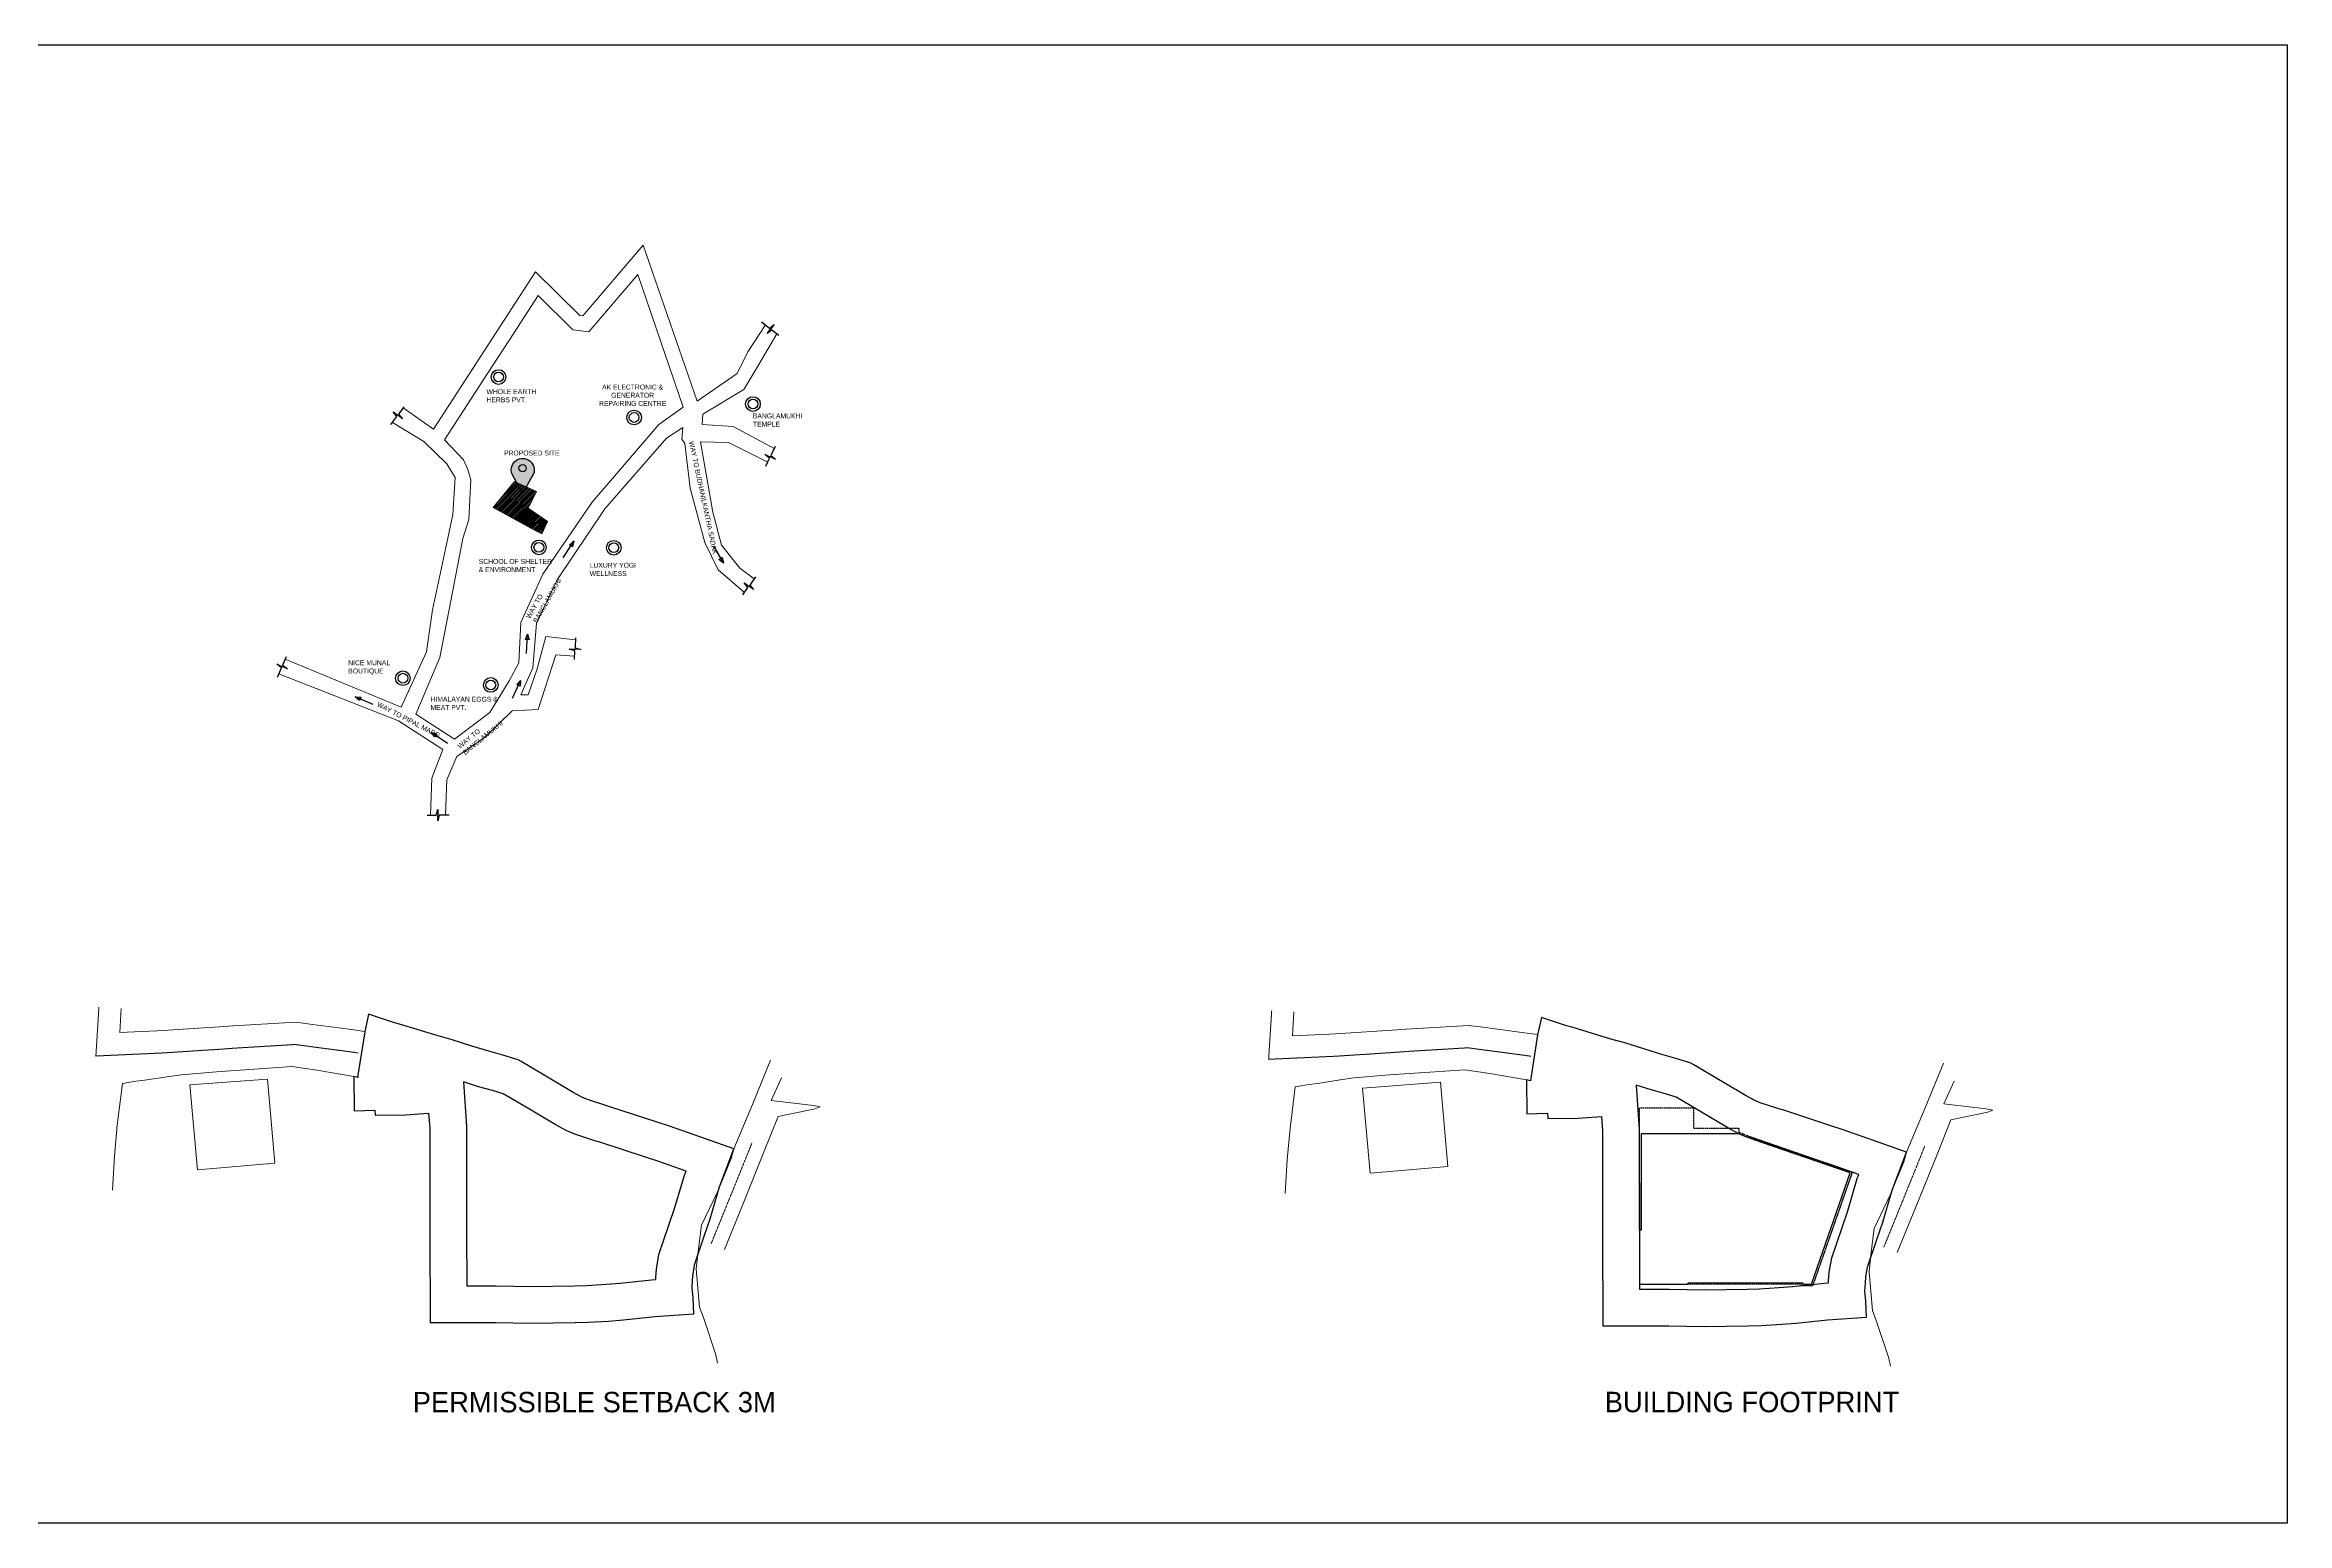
# Model space of a CAD drawing. Header units: millimetres. Extents: x 173236 to 801264, y -94969 to 615039.
# Drawn here: x 355268 to 537678, y 199885 to 320185 of the extents above; entities that cross this region are included whole.
import ezdxf

# ---------------------------------------------------------------- set-up
doc = ezdxf.new("R2010")
doc.units = ezdxf.units.MM
doc.header["$MEASUREMENT"] = 0
doc.linetypes.add('DASHED', pattern=[0.75, 0.5, -0.25])
doc.linetypes.add('DASHED2', pattern=[0.375, 0.25, -0.125])
for name, color, linetype, lineweight in [('BAR', 5, 'Continuous', 40), ('Building', 30, 'Continuous', 20), ('Cadastral', 140, 'Continuous', 13), ('Road', 7, 'Continuous', 20), ('VOX-A-SITE-AREA', 52, 'Continuous', 9), ('VOX-A-SITE-ROAD', 177, 'Continuous', 9)]:
    doc.layers.add(name, color=color, linetype=linetype, lineweight=lineweight)
for name, color, linetype in [('VOX-A-ANNO-SYMB', 33, 'Continuous'), ('VOX-A-ANNO-TEXT', 30, 'Continuous'), ('VOX-A-COLUMN-SECT', 210, 'Continuous'), ('VOX-A-ELEV-1-NEAR', 130, 'Continuous'), ('VOX-A-FLOOR-HIDD', 9, 'Continuous'), ('VOX-A-FLOOR-LINE', 253, 'Continuous')]:
    doc.layers.add(name, color=color, linetype=linetype)
doc.styles.add('2 mm Rotis Annotative', font='', dxfattribs={"height": 2})
doc.styles.add('3 mm Rotis Annotative', font='', dxfattribs={"height": 3})
doc.styles.get('2 mm Rotis Annotative').set_extended_font_data('Rotis Sans Serif')
doc.styles.get('3 mm Rotis Annotative').set_extended_font_data('Rotis Sans Serif')

# ---------------------------------------------------------------- blocks, each defined once
blk = doc.blocks.new('*U110')
at = {"layer": 'VOX-A-ANNO-SYMB'}
for p, q in [((0, 265), (-307, 347)), ((-307, 347), (0, 347)), ((0, 899), (0, 429)), ((0, 429), (307, 347)), ((307, 347), (0, 347)), ((0, -265), (0, 265))]:
    blk.add_line(p, q, dxfattribs=at)

msp = doc.modelspace()

# ---------------------------------------------------------------- hatches: boundary and pattern name
at = {"layer": 'VOX-A-ANNO-SYMB', "transparency": 33554559}
h = msp.add_hatch(dxfattribs=at)
h.set_pattern_fill('ANSI31', color=256, scale=763.752587)
h.set_pattern_definition([(45, (-554602.04, 143777.13), (-67.506829, 67.506829), [])])
h.paths.add_polyline_path([(391742.8, 282546.2), (395095.6, 280692), (395709, 280400.9), (396156.2, 281391.1), (394599.1, 282474.8), (395265.9, 283843.9), (393480.7, 284652.6)])
at = {"layer": 'VOX-A-ANNO-TEXT'}
h = msp.add_hatch(color=256, dxfattribs=at)
h.dxf.hatch_style = 1
h.paths.add_polyline_path([(393400.8, 285025, -1.68861838), (395028.3, 285269.2), (394119.3, 283667.5)])

# ---------------------------------------------------------------- linework, layer by layer
at = {"layer": 'BAR', "lineweight": 30}
for points in [[(397436.9, 278445.8), (398288.6, 279789.9), (398185.6, 279334.1), (397942.5, 279488.1), (398288.6, 279789.9)], [(409665, 279383.3), (410465.7, 278008.2), (410108.5, 278309.6), (410357.3, 278454.5), (410465.7, 278008.2)], [(394443.6, 270651.1), (394529.6, 272240), (394662.5, 271791.9), (394375.1, 271807.5), (394529.6, 272240)], [(393308.1, 267020.2), (393970.7, 268466.9), (393930.2, 268001.3), (393668.4, 268121.2), (393970.7, 268466.9)], [(381979.8, 266516.8), (380511.1, 267128.8), (380977.8, 267104.4), (380867, 266838.7), (380511.1, 267128.8)], [(388016.6, 263324), (386704.9, 264224.8), (387156.7, 264105), (386993.7, 263867.7), (386704.9, 264224.8)]]:
    msp.add_lwpolyline(points, dxfattribs=at)
at = {"layer": 'Building'}
for p, q in [((373390.2, 236027.3), (367067.5, 235542)), ((367067.5, 235542), (367673.5, 228631.8)), ((373390.2, 236027.3), (373990.2, 229185.7)), ((468793.7, 235760.6), (462470.9, 235275.3)), ((468793.7, 235760.6), (469393.7, 228919)), ((462470.9, 235275.3), (463077, 228365)), ((367673.5, 228631.8), (373990.2, 229185.7)), ((463077, 228365), (469393.7, 228919))]:
    msp.add_line(p, q, dxfattribs=at)
at = {"layer": 'Cadastral', "linetype": 'DASHED2', "ltscale": 20}
for points in [[(380757.4, 238142), (380712.3, 238155.7), (379978.9, 238259.3), (376597.9, 238703.7), (375641.3, 238837.3), (370695.7, 238539.3), (369592.5, 238455.8), (364950, 238154.4), (364472.7, 238131), (359418.1, 237899.6), (359669.4, 241877.6)], [(476160.8, 237875.2), (476115.7, 237889), (475382.3, 237992.6), (472001.3, 238437), (471044.8, 238570.6), (466099.1, 238272.6), (464996, 238189.1), (460353.4, 237887.7), (459876.2, 237864.3), (454821.5, 237632.9), (455072.8, 241610.9)], [(409462.6, 222608.9), (410997.3, 226386.1), (412702.1, 230601.7), (412792, 230826.1)], [(504866, 222342.2), (506400.8, 226119.4), (508105.5, 230335), (508195.5, 230559.4)]]:
    msp.add_lwpolyline(points, dxfattribs=at)
at = {"layer": 'Cadastral'}
for points in [[(409994.1, 212916.5), (409861, 213581.8), (408846.2, 216634.9), (408536.8, 217461.3), (408263.8, 220592), (408445.6, 222215.8), (408687.7, 224125.7), (410015.8, 226913.3), (411086.9, 229565.1), (411308.5, 230335.4), (412822, 233959.1), (414312.1, 237574.8)], [(505397.6, 212649.8), (505264.4, 213315), (504249.6, 216368.2), (503940.2, 217194.6), (503667.3, 220325.3), (503849.1, 221949), (504091.2, 223859), (505419.2, 226646.5), (506490.4, 229298.4), (506711.9, 230068.7), (508225.5, 233692.4), (509715.5, 237308)], [(410555.7, 222164.8), (412090.8, 225942.9), (413796.6, 230161.1), (414928.4, 232984.4), (417920.7, 233597.6), (418343.6, 233772.1), (417800.6, 233862.9), (414346.7, 234272.1), (415197.9, 236128.8)], [(505959.1, 221898.1), (507494.3, 225676.2), (509200.1, 229894.3), (510331.8, 232717.7), (513324.2, 233330.9), (513747.1, 233505.4), (513204, 233596.2), (509750.1, 234005.3), (510601.4, 235862)]]:
    msp.add_lwpolyline(points, dxfattribs=at)
at = {"layer": 'Road'}
for points in [[(381286.2, 239877), (381106, 239931.9), (380224, 240056.5), (376841.5, 240501.1), (375712.9, 240658.8), (370572.7, 240349), (369465.4, 240265.2), (364846.7, 239965.4), (364386.8, 239942.8), (361355.8, 239804.1), (361479.6, 241763.3)], [(476689.6, 239610.3), (476509.4, 239665.2), (475627.4, 239789.8), (472245, 240234.4), (471116.4, 240392.1), (465976.1, 240082.3), (464868.8, 239998.5), (460250.2, 239698.7), (459790.2, 239676.1), (456759.3, 239537.4), (456883, 241496.6)], [(380401.2, 236220.1), (377406.7, 236741.6), (375373.4, 237047.5), (369244.2, 236623.3), (366358.9, 236379.1), (365232.4, 236215.5), (363384.4, 235933.7), (362675.6, 235840.7), (361573.2, 235660.8), (361162.3, 232259.8), (360926.2, 229739.2), (360764.7, 226978.2)], [(475804.6, 235953.3), (472810.1, 236474.9), (470776.8, 236780.8), (464647.7, 236356.6), (461762.3, 236112.4), (460635.8, 235948.8), (458787.9, 235667), (458079, 235574), (456976.7, 235394.1), (456565.7, 231993.1), (456329.6, 229472.5), (456168.2, 226711.5)]]:
    msp.add_lwpolyline(points, dxfattribs=at)
at = {"layer": 'VOX-A-ANNO-TEXT'}
msp.add_lwpolyline([(394119.3, 283667.5), (393257.8, 285295.2, -1.41121032), (395028.3, 285269.2), (394119.3, 283667.5)], format="xyb", dxfattribs=at)
for centre, radius in [((392174.6, 293151.2), 596.6), ((392174.6, 293151.2), 396.6), ((403205, 289860.4), 596.6), ((403205, 289860.4), 396.6), ((412874, 290951.2), 596.6), ((412874, 290951.2), 396.6), ((394133.4, 285734.3), 297.1), ((395455.7, 279290.4), 596.6), ((395455.7, 279290.4), 396.6), ((401552.2, 279259), 596.6), ((401552.2, 279259), 396.6), ((384396.4, 268645), 596.6), ((384396.4, 268645), 396.6), ((391547, 268093.6), 596.6), ((391547, 268093.6), 396.6)]:
    msp.add_circle(centre, radius, dxfattribs=at)
at = {"layer": 'VOX-A-COLUMN-SECT'}
for points in [[(380729.4, 236149.7), (380729.4, 236149.7), (380401.2, 236220.1), (380434.2, 233450.2), (382103, 233506), (382137.2, 233082.5), (384593.8, 233120.7), (386489.7, 233248.4), (386573.7, 232069.1), (386575.4, 223551.4), (386607.9, 216206.6), (391966.1, 216206.6), (394861, 216149.9), (398431.3, 216205), (399479.9, 216234.5), (401128.9, 216335.2), (402343.1, 216426.3), (404889.6, 216706.1), (408056.8, 216929.1), (408012.5, 218202.1), (407920.8, 219029.9), (407962.3, 219684), (407998.3, 220202.9), (408136.8, 220995.6), (408903.4, 223243.6), (409385.8, 224647.3), (410154.5, 227245.5), (411308.5, 230335.4), (408619.3, 231293.3), (406087.4, 232178), (405069.3, 232512.1), (401319, 233750.6), (400914.4, 233871.1), (399415.1, 234363.2), (398963.3, 234548.7), (398255.6, 234928.9), (395889.8, 236342.4), (394016.3, 237445.5), (393768.2, 237577.8), (393509, 237668), (392534.2, 237962.8), (391394.8, 238282.3), (390010.8, 238712.1), (388404.4, 239228.3), (387260.5, 239543.8), (384205.8, 240475.5), (383560.8, 240651.5), (381606.9, 241300.2), (381286.2, 239877), (380735.1, 236329.6)], [(476132.8, 235883), (476132.8, 235883), (475804.6, 235953.3), (475837.6, 233183.5), (477506.5, 233239.3), (477540.6, 232815.8), (479997.2, 232854), (481893.2, 232981.7), (481977.1, 231802.3), (481978.8, 223284.7), (482011.3, 215939.9), (487369.5, 215939.9), (490264.5, 215883.2), (493834.8, 215938.3), (494883.4, 215967.8), (496532.4, 216068.5), (497746.6, 216159.6), (500293, 216439.4), (503460.3, 216662.4), (503416, 217935.4), (503324.3, 218763.2), (503365.8, 219417.3), (503401.7, 219936.2), (503540.2, 220728.9), (504306.9, 222976.9), (504789.3, 224380.6), (505558, 226978.8), (506711.9, 230068.7), (504022.8, 231026.6), (501490.8, 231911.3), (500472.7, 232245.4), (496722.4, 233483.9), (496317.8, 233604.4), (494818.5, 234096.5), (494366.8, 234282), (493659, 234662.2), (491293.2, 236075.6), (489419.8, 237178.8), (489171.6, 237311.1), (488912.5, 237401.3), (487937.7, 237696.1), (486798.2, 238015.6), (485414.2, 238445.4), (483807.8, 238961.6), (482664, 239277.1), (479609.3, 240208.8), (478964.3, 240384.8), (477010.4, 241033.5), (476689.6, 239610.3), (476138.5, 236062.9)], [(389316.7, 235786.3), (389573.7, 232176), (389575.4, 223558.3), (389594.6, 219206.6), (391995.5, 219206.6), (394867.3, 219150.4), (398366, 219204.3), (399346.3, 219231.9), (400925.2, 219328.3), (402066.9, 219414), (404620.3, 219694.6), (404958.5, 219718.4), (404968.9, 219882.6), (405016.2, 220565.7), (405221.9, 221742.6), (406065.1, 224215.2), (406527.5, 225560.8), (407307.5, 228197), (407432, 228530.3), (405124.8, 229336.5), (404131.2, 229662.6), (400420.3, 230888), (400018.4, 231007.7), (398376.1, 231546.7), (397680.1, 231832.6), (396775.6, 232318.5), (394359.4, 233762.1), (392562.7, 234820), (391695, 235082.4), (390544.8, 235404.9)], [(484720.1, 235519.6), (484977.1, 231909.3), (484978.8, 223291.6), (484998.1, 218939.9), (487398.9, 218939.9), (490270.7, 218883.7), (493769.5, 218937.6), (494749.7, 218965.2), (496328.6, 219061.6), (497470.4, 219147.3), (500023.7, 219427.9), (500361.9, 219451.7), (500372.3, 219615.9), (500419.6, 220299), (500625.3, 221475.8), (501468.6, 223948.5), (501931, 225294.1), (502710.9, 227930.3), (502835.4, 228263.6), (500528.2, 229069.8), (499534.6, 229395.9), (495823.8, 230621.3), (495421.8, 230741), (493779.5, 231280), (493083.6, 231565.8), (492179, 232051.8), (489762.8, 233495.4), (487966.1, 234553.3), (487098.5, 234815.7), (485948.2, 235138.2)]]:
    msp.add_lwpolyline(points, close=True, dxfattribs=at)
at = {"layer": 'VOX-A-ELEV-1-NEAR'}
msp.add_lwpolyline([(261150.1, 320185.1), (537677.9, 320185.1), (537677.9, 199885.5), (261150.1, 199885.5)], close=True, dxfattribs=at)
at = {"layer": 'VOX-A-FLOOR-HIDD', "linetype": 'DASHED'}
for points in [[(484978.7, 223736.1), (484979.5, 233691.5), (489393.2, 233687.2), (489393.2, 232016.8), (493081.8, 232016.8), (493081.8, 231566.8)], [(493081.8, 231701.7), (493823.8, 231397), (502299.8, 228459.8), (499069.9, 219201.1), (498158.1, 219201.3), (498158.1, 219326.1), (488951.1, 219327.5)]]:
    msp.add_lwpolyline(points, dxfattribs=at)
at = {"layer": 'VOX-A-FLOOR-LINE'}
msp.add_lwpolyline([(498981.1, 219326.1), (502140.5, 228382.6), (494947.8, 230875.4), (494013.9, 231198.8), (493772.8, 231282.3), (493081.8, 231566.8), (485121.2, 231570.7), (485121.1, 223736.1), (484978.7, 223736.1), (484996.4, 219326), (488951.1, 219326), (488951.1, 219452.5), (498283.1, 219451.1), (498283.1, 219326.1)], close=True, dxfattribs=at)
at = {"layer": 'VOX-A-SITE-AREA', "ltscale": 0.3}
msp.add_lwpolyline([(396156.2, 281391.1), (394599.1, 282474.8), (395265.9, 283843.9), (393480.7, 284652.6), (391742.8, 282546.2), (395095.6, 280692), (395709, 280400.9), (396156.2, 281391.1)], dxfattribs=at)
at = {"layer": 'VOX-A-SITE-ROAD'}
for points in [[(384414.6, 290633.6), (386887.4, 288908.5), (395189.3, 301702.9), (398794.1, 298155.2), (399025.9, 298126.3), (403949.7, 303893.6), (408338.2, 291186.5), (411582.5, 293426.5), (412457.8, 295208.9), (413899.2, 297399.5)], [(414822.2, 296674.4), (413344.5, 294175.1), (412139.6, 292137.2), (408792.8, 290128.7), (408733.7, 289301.7), (411268.9, 289120.5), (414594.6, 287345)], [(374815.2, 270196.3), (384267.7, 266290.5), (386322.5, 270802.6), (386808.7, 274210), (387874.2, 279148), (388467, 281978.5), (388636.2, 284968.3), (387965.8, 286078.5), (386088.6, 287897), (383536.7, 289451.3)], [(412183.6, 275630.6), (410038.9, 277475.4), (408952, 279677.9), (407774.5, 284113.1), (407337, 287738.6), (407089.3, 288092.3), (407160.1, 289058.8), (405837.6, 288188), (400816.9, 282419.7), (396936.1, 276641.8), (395270.3, 273123.7), (394964.8, 269489), (393992.5, 267283.7), (394597.9, 267283.4), (395321.8, 269416.5), (396009.9, 272024.8), (398427.4, 271763.9)], [(414076.4, 286221.9), (410891.3, 287824.9), (408615.5, 287884), (409598.2, 282142.8), (410321.4, 279463.2), (411806.3, 277605.5), (412962.3, 276726.3)], [(387862.9, 257494.5), (387973.3, 260371.6), (388782.7, 262281.2), (391121.1, 263873.3), (393288.1, 265981.1), (395410.8, 266089.3), (396839.7, 270547), (398363.2, 270431.1)], [(374310, 269001.9), (384043.7, 265179.7), (387635, 262841.9), (386758.3, 260507.7), (386634, 257496.5)]]:
    msp.add_lwpolyline(points, dxfattribs=at)
msp.add_lwpolyline([(390922.1, 292885.2), (393416.3, 296729.1), (395399.1, 299784.8), (398232.8, 296995.9), (399527, 296834.2), (403500.6, 301488.6), (407196.9, 290691.1), (405214.9, 289294.3), (399804.9, 282964.7), (395790.4, 277117.3), (393986.1, 273185.5), (393833.8, 269884.8), (393048.9, 268421.8), (391470.5, 265865.8), (388581.7, 263679.8), (385441.6, 265725.4), (387388.8, 270341.2), (388127.4, 274111.7), (389284.8, 280020.5), (389754, 281551.7), (389931.7, 284799.1), (389677.9, 285615.5), (389312.5, 286415.6), (387782.1, 288045.9)], close=True, dxfattribs=at)

# ---------------------------------------------------------------- block references
at = {"xscale": 1.527505174118865, "yscale": 1.527505174118865, "zscale": 1.527505174118865}
for p, rotation in [((413888.3, 297383), 231.8465226998729), ((383658.5, 289615.4), 323.4024351182964), ((414497.6, 287134.8), 155.2290205345784), ((412843.2, 276558.7), 144.6012204652246), ((398415.9, 271526.3), 177.2439992081775), ((374357, 269113), 337.0745506713212), ((387756.4, 257494.7), 89.90873389622136)]:
    msp.add_blockref('*U110', p, dxfattribs=dict(at, rotation=rotation))

# ---------------------------------------------------------------- texts
at = {"layer": 'VOX-A-ANNO-TEXT', "attachment_point": 1}
for s, insert, char_height, width, style in [('WHOLE EARTH HERBS PVT.', (391194.7, 292161.2), 400, 5762.947, '2 mm Rotis Annotative'), ('\\pxqc;AK ELECTRONIC & GENERATOR REPAIRING CENTRE', (400203.4, 292538.6), 400, 5762.947, '2 mm Rotis Annotative'), ('BANGLAMUKHI TEMPLE', (412869, 290184.9), 400, 5762.947, '2 mm Rotis Annotative'), ('PROPOSED SITE', (392623.4, 287170.9), 400, 5762.947, '2 mm Rotis Annotative'), ('SCHOOL OF SHELTER & ENVIRONMENT', (390565.9, 278348.3), 400, 5762.947, '2 mm Rotis Annotative'), ('LUXURY YOGI WELLNESS', (399585.9, 278030.9), 400, 5762.947, '2 mm Rotis Annotative'), ('NICE MUNAL BOUTIQUE', (379949.4, 270100.7), 400, 5762.947, '2 mm Rotis Annotative'), ('HIMALAYAN EGGS & MEAT PVT.', (386644.4, 267132.7), 400, 5762.947, '2 mm Rotis Annotative'), ('PERMISSIBLE SETBACK 3M', (385194.8, 210566.8), 1662.793, 46344.1, '3 mm Rotis Annotative'), ('BUILDING FOOTPRINT', (482162.7, 210575.3), 1662.793, 46344.1, '3 mm Rotis Annotative')]:
    msp.add_mtext(s, dxfattribs=dict(at, insert=insert, char_height=char_height, width=width, style=style))
at = {"layer": 'VOX-A-ANNO-TEXT', "char_height": 400, "attachment_point": 1, "style": '2 mm Rotis Annotative'}
for s, insert, width, rotation in [('WAY TO BUDHANILKANTHA SADAK ', (408051.6, 287966.3), 16722.739, 282.026396), ('WAY TO BANGLAMUKHI', (394382.2, 273648.5), 5762.947, 60.15661), ('WAY TO PIPAL MARG', (382421.8, 266739), 5762.947, 332.647738), ('WAY TO BANGLAMUKHI', (388794.3, 263195.5), 5762.947, 39.45671)]:
    msp.add_mtext(s, dxfattribs=dict(at, insert=insert, width=width, rotation=rotation))

doc.saveas('drawing.dxf')
